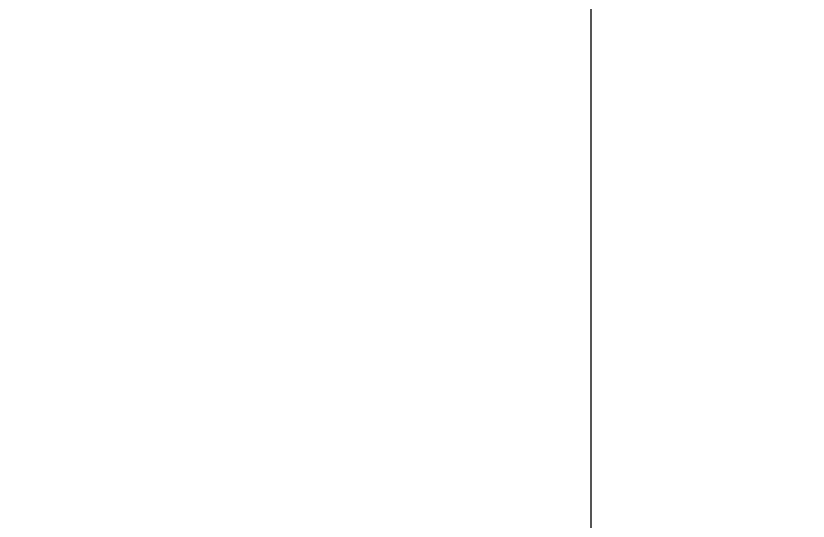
# Model space of a CAD drawing. Header units: inches. Extents: x -4110 to -1807, y 11006 to 12281.
# Drawn here: x -3822.83018 to -3822.82131, y 11144.15892 to 11144.16457 of the extents above; entities that cross this region are included whole.
import ezdxf

# ---------------------------------------------------------------- set-up
doc = ezdxf.new("R2010")
doc.units = ezdxf.units.IN
doc.header["$MEASUREMENT"] = 0
doc.linetypes.add('Grid Line 1_2_', pattern=[0.875, 0.5, -0.125, 0.125, -0.125])
for name, color, linetype, lineweight in [('0-1', 7, 'Continuous', 5), ('0-3', 7, 'Continuous', 9), ('S-COLS', 52, 'Continuous', 9), ('S-GRID-1', 1, 'Grid Line 1_2_', 30)]:
    doc.layers.add(name, color=color, linetype=linetype, lineweight=lineweight)

# ---------------------------------------------------------------- blocks, each defined once
blk = doc.blocks.new('HSS-Hollow Structural Section-Column - HSS8X8X3_16-V38-ENLARGED RCP - 1ST FLOOR PLAN - EAST')
at = {"layer": 'S-COLS'}
h = blk.add_hatch(dxfattribs=at)
h.set_pattern_fill('FP_51', color=256, style=0, pattern_type=2)
h.set_pattern_definition([(45, (3822.824, -11148.153), (-6.335677, 6.335677), []), (45, (3822.824, -11138.553), (-6.335677, 6.335677), [])])
h.paths.add_polyline_path([(-1, -4), (3.652, -4), (3.8980732, -3.8980732), (4, -3.652), (4, 3.652), (3.8980732, 3.8980732), (3.652, 4), (-3.652, 4), (-3.8980732, 3.8980732), (-4, 3.652), (-4, -3.652), (-3.8980732, -3.8980732), (-3.652, -4), (-1.0015625, -4)], flags=0)
h.paths.add_polyline_path([(-1, -3.826), (-3.652, -3.826), (-3.7750366, -3.7750366), (-3.826, -3.652), (-3.826, 3.652), (-3.7750366, 3.7750366), (-3.652, 3.826), (3.652, 3.826), (3.7750366, 3.7750366), (3.826, 3.652), (3.826, -3.652), (3.7750366, -3.7750366), (3.652, -3.826), (-0.8422935, -3.826)], flags=0)
blk = doc.blocks.new('CTR - 1st Phase - Structure_rvt-1-ENLARGED RCP - 1ST FLOOR PLAN - EAST')
at = {"layer": 'S-GRID-1'}
blk.add_line((-3822.8237367, 11005.880954), (-3822.8237367, 12247.5006143), dxfattribs=at)
at = {"layer": '0-3'}
blk.add_blockref('HSS-Hollow Structural Section-Column - HSS8X8X3_16-V38-ENLARGED RCP - 1ST FLOOR PLAN - EAST', (-3822.8237367, 11148.1532642), dxfattribs=at)

msp = doc.modelspace()

# ---------------------------------------------------------------- block references
at = {"layer": '0-1'}
msp.add_blockref('CTR - 1st Phase - Structure_rvt-1-ENLARGED RCP - 1ST FLOOR PLAN - EAST', (0, 0), dxfattribs=at)

doc.saveas('drawing.dxf')
